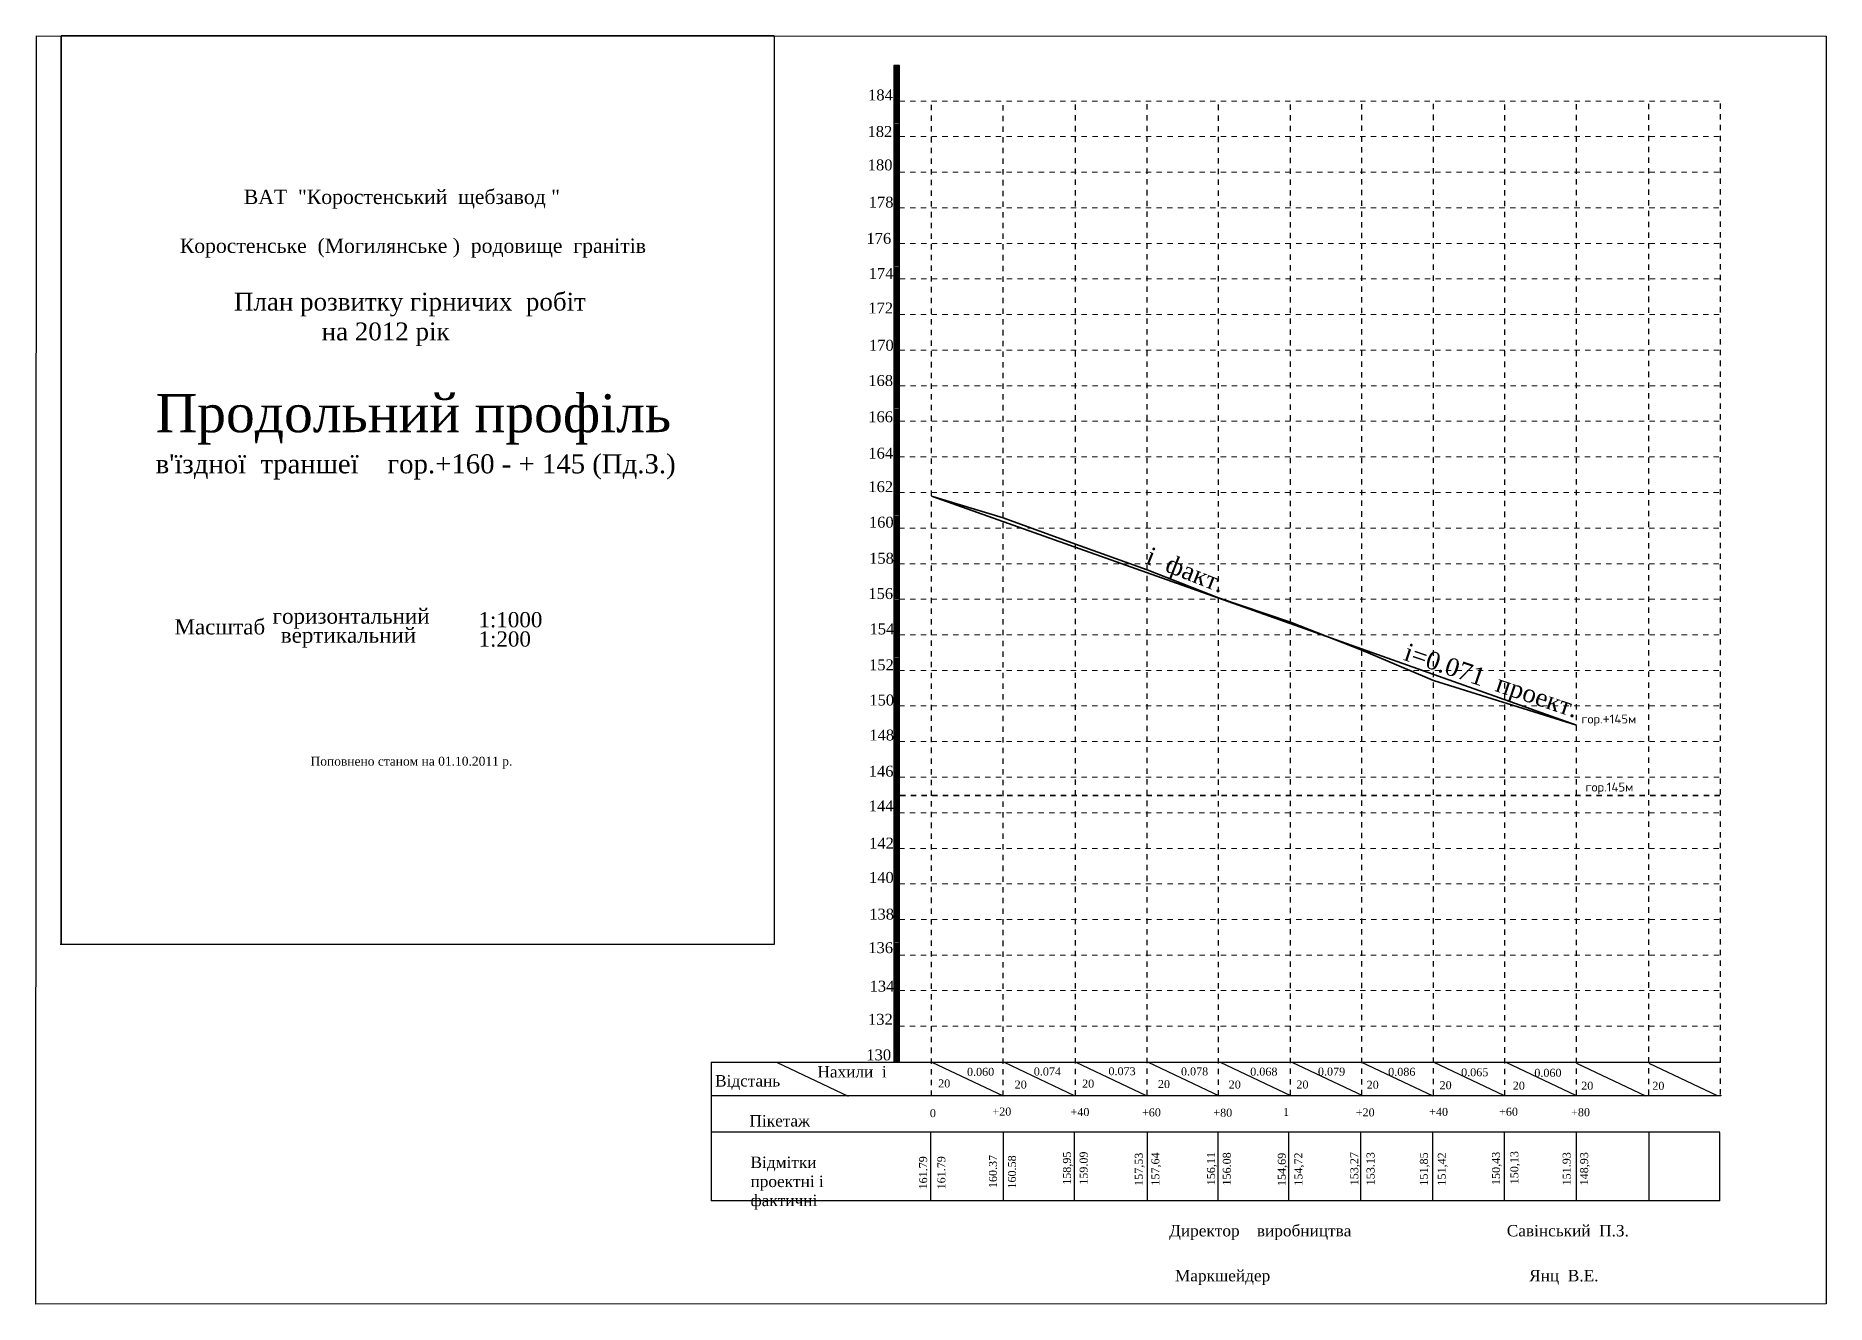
# Model space of a CAD drawing. Header units: millimetres. Extents: x -350 to 1691, y 600 to 2712.
# Drawn here: x -350 to 152, y 1003 to 1358 of the extents above; entities that cross this region are included whole.
import ezdxf

# ---------------------------------------------------------------- set-up
doc = ezdxf.new("R2010")
doc.units = ezdxf.units.MM
doc.linetypes.add('AHIDDEN2', pattern=[3, 1.5, -1.5])
for name, color, linetype in [('Зарам.оф.', 7, 'Continuous'), ('ЗАРАМОЧНОЕ ОФ.', 7, 'Continuous'), ('Окантовка року', 7, 'Continuous'), ('оформлення', 7, 'Continuous'), ('уклон факт', 7, 'Continuous')]:
    doc.layers.add(name, color=color, linetype=linetype)
doc.styles.add('grad', font='grad.shx')

msp = doc.modelspace()

# ---------------------------------------------------------------- hatches: boundary and pattern name
at = {"layer": 'оформлення'}
for color, points in [(1, [(-109.31, 1346.1), (-107.83, 1346.1), (-107.83, 1349.68), (-109.31, 1349.68)]), (1, [(-109.31, 1343.31), (-107.83, 1343.31), (-107.83, 1346.89), (-109.31, 1346.89)]), (1, [(-109.32, 1339.71), (-107.84, 1339.71), (-107.84, 1343.29), (-109.32, 1343.29)]), (7, [(-109.32, 1336.14), (-107.84, 1336.14), (-107.84, 1339.72), (-109.32, 1339.72)]), (7, [(-109.32, 1333.35), (-107.84, 1333.35), (-107.84, 1336.93), (-109.32, 1336.93)]), (7, [(-109.33, 1329.76), (-107.85, 1329.76), (-107.85, 1333.34), (-109.33, 1333.34)]), (1, [(-109.32, 1326.18), (-107.83, 1326.18), (-107.83, 1329.76), (-109.32, 1329.76)]), (1, [(-109.32, 1323.39), (-107.83, 1323.39), (-107.83, 1326.97), (-109.32, 1326.97)]), (1, [(-109.32, 1319.8), (-107.84, 1319.8), (-107.84, 1323.38), (-109.32, 1323.38)]), (7, [(-109.32, 1316.21), (-107.84, 1316.21), (-107.84, 1319.79), (-109.32, 1319.79)]), (7, [(-109.33, 1309.82), (-107.85, 1309.82), (-107.85, 1313.4), (-109.33, 1313.4)]), (7, [(-109.32, 1313.42), (-107.84, 1313.42), (-107.84, 1317), (-109.32, 1317)]), (1, [(-109.33, 1306.25), (-107.84, 1306.25), (-107.84, 1309.83), (-109.33, 1309.83)]), (1, [(-109.33, 1303.46), (-107.84, 1303.46), (-107.84, 1307.04), (-109.33, 1307.04)]), (1, [(-109.33, 1299.86), (-107.85, 1299.86), (-107.85, 1303.44), (-109.33, 1303.44)]), (7, [(-109.31, 1296.28), (-107.82, 1296.28), (-107.82, 1299.86), (-109.31, 1299.86)]), (7, [(-109.31, 1293.5), (-107.82, 1293.5), (-107.82, 1297.08), (-109.31, 1297.08)]), (7, [(-109.31, 1289.9), (-107.83, 1289.9), (-107.83, 1293.48), (-109.31, 1293.48)]), (1, [(-109.31, 1286.33), (-107.82, 1286.33), (-107.82, 1289.91), (-109.31, 1289.91)]), (1, [(-109.31, 1283.54), (-107.82, 1283.54), (-107.82, 1287.12), (-109.31, 1287.12)]), (1, [(-109.31, 1279.94), (-107.83, 1279.94), (-107.83, 1283.52), (-109.31, 1283.52)]), (7, [(-109.32, 1276.37), (-107.83, 1276.37), (-107.83, 1279.95), (-109.32, 1279.95)]), (7, [(-109.32, 1269.98), (-107.84, 1269.98), (-107.84, 1273.56), (-109.32, 1273.56)]), (7, [(-109.31, 1273.58), (-107.83, 1273.58), (-107.83, 1277.16), (-109.31, 1277.16)]), (1, [(-109.31, 1266.41), (-107.83, 1266.41), (-107.83, 1269.99), (-109.31, 1269.99)]), (1, [(-109.32, 1260.03), (-107.83, 1260.03), (-107.83, 1263.61), (-109.32, 1263.61)]), (1, [(-109.31, 1263.62), (-107.83, 1263.62), (-107.83, 1267.2), (-109.31, 1267.2)]), (7, [(-109.32, 1256.44), (-107.83, 1256.44), (-107.83, 1260.02), (-109.32, 1260.02)]), (7, [(-109.32, 1253.65), (-107.83, 1253.65), (-107.83, 1257.23), (-109.32, 1257.23)]), (7, [(-109.32, 1250.05), (-107.84, 1250.05), (-107.84, 1253.63), (-109.32, 1253.63)]), (1, [(-109.33, 1246.48), (-107.84, 1246.48), (-107.84, 1250.06), (-109.33, 1250.06)]), (1, [(-109.33, 1243.69), (-107.84, 1243.69), (-107.84, 1247.27), (-109.33, 1247.27)]), (1, [(-109.33, 1240.09), (-107.85, 1240.09), (-107.85, 1243.67), (-109.33, 1243.67)]), (7, [(-109.31, 1236.51), (-107.82, 1236.51), (-107.82, 1240.09), (-109.31, 1240.09)]), (7, [(-109.31, 1233.72), (-107.82, 1233.72), (-107.82, 1237.3), (-109.31, 1237.3)]), (7, [(-109.31, 1230.13), (-107.83, 1230.13), (-107.83, 1233.71), (-109.31, 1233.71)]), (1, [(-109.31, 1226.55), (-107.82, 1226.55), (-107.82, 1230.13), (-109.31, 1230.13)]), (1, [(-109.31, 1223.77), (-107.82, 1223.77), (-107.82, 1227.35), (-109.31, 1227.35)]), (1, [(-109.31, 1220.17), (-107.83, 1220.17), (-107.83, 1223.75), (-109.31, 1223.75)]), (7, [(-109.32, 1216.6), (-107.83, 1216.6), (-107.83, 1220.18), (-109.32, 1220.18)]), (7, [(-109.32, 1210.21), (-107.84, 1210.21), (-107.84, 1213.79), (-109.32, 1213.79)]), (7, [(-109.31, 1213.81), (-107.83, 1213.81), (-107.83, 1217.39), (-109.31, 1217.39)]), (1, [(-109.31, 1206.64), (-107.83, 1206.64), (-107.83, 1210.22), (-109.31, 1210.22)]), (1, [(-109.32, 1200.26), (-107.83, 1200.26), (-107.83, 1203.84), (-109.32, 1203.84)]), (1, [(-109.31, 1203.85), (-107.83, 1203.85), (-107.83, 1207.43), (-109.31, 1207.43)]), (7, [(-109.32, 1196.66), (-107.83, 1196.66), (-107.83, 1200.24), (-109.32, 1200.24)]), (7, [(-109.32, 1193.88), (-107.83, 1193.88), (-107.83, 1197.46), (-109.32, 1197.46)]), (7, [(-109.32, 1190.28), (-107.84, 1190.28), (-107.84, 1193.86), (-109.32, 1193.86)]), (1, [(-109.32, 1186.7), (-107.83, 1186.7), (-107.83, 1190.28), (-109.32, 1190.28)]), (1, [(-109.32, 1183.91), (-107.83, 1183.91), (-107.83, 1187.49), (-109.32, 1187.49)]), (1, [(-109.32, 1180.31), (-107.84, 1180.31), (-107.84, 1183.89), (-109.32, 1183.89)]), (7, [(-109.3, 1176.73), (-107.81, 1176.73), (-107.81, 1180.31), (-109.3, 1180.31)]), (7, [(-109.3, 1173.94), (-107.81, 1173.94), (-107.81, 1177.52), (-109.3, 1177.52)]), (7, [(-109.3, 1170.35), (-107.82, 1170.35), (-107.82, 1173.93), (-109.3, 1173.93)]), (1, [(-109.3, 1166.77), (-107.81, 1166.77), (-107.81, 1170.35), (-109.3, 1170.35)]), (1, [(-109.3, 1163.99), (-107.81, 1163.99), (-107.81, 1167.57), (-109.3, 1167.57)]), (1, [(-109.3, 1160.39), (-107.82, 1160.39), (-107.82, 1163.97), (-109.3, 1163.97)]), (7, [(-109.3, 1156.82), (-107.82, 1156.82), (-107.82, 1160.4), (-109.3, 1160.4)]), (7, [(-109.31, 1150.43), (-107.83, 1150.43), (-107.83, 1154.01), (-109.31, 1154.01)]), (7, [(-109.3, 1154.03), (-107.82, 1154.03), (-107.82, 1157.61), (-109.3, 1157.61)]), (1, [(-109.3, 1146.86), (-107.82, 1146.86), (-107.82, 1150.44), (-109.3, 1150.44)]), (1, [(-109.31, 1140.48), (-107.82, 1140.48), (-107.82, 1144.06), (-109.31, 1144.06)]), (1, [(-109.3, 1144.07), (-107.82, 1144.07), (-107.82, 1147.65), (-109.3, 1147.65)]), (7, [(-109.31, 1136.88), (-107.82, 1136.88), (-107.82, 1140.47), (-109.31, 1140.47)]), (7, [(-109.31, 1134.1), (-107.82, 1134.1), (-107.82, 1137.68), (-109.31, 1137.68)]), (7, [(-109.31, 1130.5), (-107.83, 1130.5), (-107.83, 1134.08), (-109.31, 1134.08)]), (1, [(-109.32, 1126.91), (-107.83, 1126.91), (-107.83, 1130.49), (-109.32, 1130.49)]), (1, [(-109.32, 1124.13), (-107.83, 1124.13), (-107.83, 1127.71), (-109.32, 1127.71)]), (1, [(-109.32, 1120.53), (-107.84, 1120.53), (-107.84, 1124.11), (-109.32, 1124.11)]), (7, [(-109.3, 1116.95), (-107.81, 1116.95), (-107.81, 1120.53), (-109.3, 1120.53)]), (7, [(-109.3, 1114.16), (-107.81, 1114.16), (-107.81, 1117.74), (-109.3, 1117.74)]), (7, [(-109.3, 1110.57), (-107.82, 1110.57), (-107.82, 1114.15), (-109.3, 1114.15)]), (1, [(-109.3, 1106.99), (-107.81, 1106.99), (-107.81, 1110.57), (-109.3, 1110.57)]), (1, [(-109.3, 1104.2), (-107.81, 1104.2), (-107.81, 1107.78), (-109.3, 1107.78)]), (1, [(-109.3, 1100.61), (-107.82, 1100.61), (-107.82, 1104.19), (-109.3, 1104.19)]), (7, [(-109.31, 1097.03), (-107.82, 1097.03), (-107.82, 1100.61), (-109.31, 1100.61)]), (7, [(-109.3, 1094.25), (-107.82, 1094.25), (-107.82, 1097.83), (-109.3, 1097.83)]), (7, [(-109.31, 1090.65), (-107.83, 1090.65), (-107.83, 1094.23), (-109.31, 1094.23)]), (1, [(-109.3, 1087.08), (-107.82, 1087.08), (-107.82, 1090.66), (-109.3, 1090.66)]), (1, [(-109.3, 1084.29), (-107.82, 1084.29), (-107.82, 1087.87), (-109.3, 1087.87)]), (1, [(-109.31, 1080.69), (-107.82, 1080.69), (-107.82, 1084.27), (-109.31, 1084.27)]), (7, [(-109.31, 1077.1), (-107.82, 1077.1), (-107.82, 1080.68), (-109.31, 1080.68)]), (7, [(-109.31, 1074.32), (-107.82, 1074.32), (-107.82, 1077.9), (-109.31, 1077.9)]), (7, [(-109.31, 1070.72), (-107.83, 1070.72), (-107.83, 1074.3), (-109.31, 1074.3)])]:
    msp.add_hatch(color=color, dxfattribs=at).paths.add_polyline_path(points)

# ---------------------------------------------------------------- linework, layer by layer
at = {"layer": 'Зарам.оф.', "color": 7, "linetype": 'Continuous', "lineweight": 35}
msp.add_line((-142.91, 1358), (-342.49, 1358), dxfattribs=at)
at = {"layer": 'Зарам.оф.', "color": 7}
msp.add_lwpolyline([(-142.91, 1358), (-142.91, 1103.54), (-342.83, 1103.5), (-342.83, 1103.5), (-342.83, 1103.5)], dxfattribs=at)
at = {"layer": 'Зарам.оф.', "color": 7, "linetype": 'Continuous', "lineweight": 35}
msp.add_lwpolyline([(-342.48, 1103.52), (-342.48, 1358)], dxfattribs=at)
at = {"layer": 'ЗАРАМОЧНОЕ ОФ.', "color": 1, "linetype": 'AHIDDEN2', "lineweight": 35}
msp.add_lwpolyline([(-107.63, 1145.31), (122.1, 1145.31)], dxfattribs=at)
at = {"layer": 'Окантовка року', "color": 7, "linetype": 'Continuous', "lineweight": 30}
for p, q in [((151.67, 1357.88), (151.67, 1002.89)), ((122.13, 1061.31), (122.13, 1061.16)), ((121.89, 1050.95), (121.89, 1051.01))]:
    msp.add_line(p, q, dxfattribs=at)
at = {"layer": 'оформлення', "color": 7, "linetype": 'Continuous', "lineweight": 30}
msp.add_lwpolyline([(151.67, 1002.89), (-349.62, 1002.82), (-349.46, 1357.98), (151.67, 1357.88)], dxfattribs=at)
at = {"layer": 'оформлення', "color": 7}
msp.add_lwpolyline([(-109.34, 1070.68), (-107.78, 1070.68), (-107.81, 1349.7), (-109.34, 1349.7)], close=True, dxfattribs=at)
msp.add_lwpolyline([(-107.82, 1070.68), (-107.82, 1349.66)], dxfattribs=at)
at = {"layer": 'оформлення', "color": 7, "linetype": 'AHIDDEN2', "lineweight": 20}
for points in [[(-107.81, 1339.72), (122.1, 1339.72)], [(-107.8, 1329.76), (122.1, 1329.76)], [(-107.83, 1319.8), (122.1, 1319.8)], [(-107.85, 1309.85), (122.1, 1309.85)], [(-107.77, 1299.88), (122.1, 1299.88)], [(-107.74, 1289.9), (122.1, 1289.9)], [(-107.8, 1279.96), (122.1, 1279.96)], [(-107.79, 1270), (122.1, 1270)], [(-107.75, 1259.96), (122.1, 1259.96)], [(-107.79, 1250.07), (122.1, 1250.07)], [(-107.87, 1240.06), (122.1, 1240.06)], [(-107.86, 1230.1), (122.1, 1230.1)], [(-107.9, 1220.14), (122.1, 1220.14)], [(-107.92, 1210.18), (122.1, 1210.18)], [(-107.83, 1200.22), (122.1, 1200.22)], [(-107.8, 1190.24), (122.1, 1190.24)], [(-107.86, 1180.3), (122.1, 1180.3)], [(-107.85, 1170.34), (122.1, 1170.34)], [(-107.84, 1160.35), (122.1, 1160.35)], [(-107.83, 1150.39), (122.1, 1150.39)], [(-107.86, 1140.43), (122.1, 1140.43)], [(-107.88, 1130.47), (122.1, 1130.47)], [(-107.8, 1120.51), (122.1, 1120.51)], [(-107.77, 1110.53), (122.1, 1110.53)], [(-107.83, 1100.59), (122.1, 1100.59)], [(-107.82, 1090.63), (122.1, 1090.63)], [(-107.87, 1080.69), (122.1, 1080.69)]]:
    msp.add_lwpolyline(points, dxfattribs=at)
at = {"layer": 'оформлення', "color": 7, "linetype": 'AHIDDEN2', "lineweight": 25}
for points in [[(-98.84, 1061.16), (-98.84, 1339.23)], [(-78.78, 1061.12), (-78.78, 1339.41)], [(-58.51, 1061.24), (-58.51, 1339.44)], [(-38.45, 1061.32), (-38.45, 1339.61)], [(-18.43, 1061.22), (-18.43, 1339.42)], [(1.64, 1061.3), (1.64, 1339.59)], [(21.62, 1061.34), (21.62, 1339.54)], [(41.68, 1061.42), (41.68, 1339.71)], [(61.71, 1061.25), (61.71, 1339.45)], [(81.77, 1061.33), (81.77, 1339.63)], [(102.04, 1061.45), (102.04, 1339.65)], [(122.1, 1061.53), (122.1, 1339.83)]]:
    msp.add_lwpolyline(points, dxfattribs=at)
at = {"layer": 'оформлення', "color": 7, "linetype": 'Continuous', "lineweight": 35}
msp.add_lwpolyline([(-98.84, 1229.12), (-78.78, 1223.04), (-58.51, 1215.65), (-38.45, 1208.42), (-18.43, 1200.62), (1.64, 1193.84), (21.62, 1185.98), (41.68, 1177.47), (81.77, 1164.99)], dxfattribs=at)
at = {"layer": 'оформлення', "color": 1, "linetype": 'Continuous', "lineweight": 35}
msp.add_lwpolyline([(-98.84, 1229.12), (81.77, 1164.99)], dxfattribs=at)
at = {"layer": 'оформлення', "color": 7, "linetype": 'Continuous', "lineweight": 25}
for points in [[(-160.56, 1070.59), (-160.56, 1031.73)], [(-160.56, 1070.59), (122.1, 1070.59)], [(-142.08, 1070.47), (-122.17, 1061.04)], [(-98.7, 1070.58), (-78.8, 1061.15)], [(-78.53, 1070.59), (-58.93, 1061.3)], [(-58.39, 1070.59), (-38.77, 1061.29)], [(-38.13, 1070.55), (-18.31, 1061.16)], [(-18.04, 1070.59), (1.64, 1061.26)], [(2.1, 1070.59), (21.8, 1061.25)], [(21.58, 1070.61), (41.49, 1061.18)], [(41.79, 1070.59), (61.35, 1061.32)], [(61.93, 1070.59), (81.51, 1061.31)], [(81.77, 1070.31), (101.11, 1061.16)], [(102.04, 1070.27), (121.13, 1061.23)], [(122.13, 1061.16), (-160.51, 1061.16)], [(121.89, 1051.01), (-160.59, 1051.01)], [(-98.99, 1031.79), (-98.99, 1051.01)], [(-78.65, 1031.79), (-78.65, 1051)], [(-58.84, 1031.74), (-58.84, 1051)], [(-38.32, 1031.75), (-38.32, 1051.01)], [(-18.53, 1031.87), (-18.53, 1051.01)], [(1.26, 1031.75), (1.26, 1051.01)], [(21.34, 1031.79), (21.34, 1051.02)], [(41.57, 1031.8), (41.57, 1051.01)], [(61.6, 1031.73), (61.6, 1051.02)], [(81.74, 1031.73), (81.74, 1050.95)], [(102.08, 1031.73), (102.08, 1050.94)], [(121.89, 1031.74), (121.89, 1050.94)], [(121.89, 1031.74), (-160.53, 1031.74)]]:
    msp.add_lwpolyline(points, dxfattribs=at)

# ---------------------------------------------------------------- texts
at = {"layer": 'ЗАРАМОЧНОЕ ОФ.', "color": 7, "linetype": 'Continuous', "char_height": 4.0163, "attachment_point": 1}
for s, insert, width in [('{\\fTimes New Roman|b0|i0|c204|p18;ВАТ  "Коростенський  щебзавод "                  }', (-291.37, 1314.91), 90.2948), ('{\\fTimes New Roman|b0|i0|c204|p18;   Коростенське  (Могилянське )  родовище  гранітів}', (-313.84, 1301.22), 136.3623)]:
    msp.add_mtext(s, dxfattribs=dict(at, insert=insert, width=width))
at = {"layer": 'ЗАРАМОЧНОЕ ОФ.', "color": 1, "linetype": 'Continuous', "insert": (-322.44, 1286.05), "char_height": 5, "width": 160, "attachment_point": 1}
msp.add_mtext('{\\fTimes New Roman|b0|i0|c204|p18;               План розвитку гірничих  робіт\\P            \\fTimes New Roman|b0|i0|c0|p18;                \\fTimes New Roman|b0|i0|c204|p18;на 20\\fTimes New Roman|b0|i0|c0|p18;12\\fTimes New Roman|b0|i0|c204|p18; рік}', dxfattribs=at)
at = {"layer": 'оформлення', "attachment_point": 1, "style": 'grad'}
for s, insert, char_height, width in [('{\\fTimes New Roman|b0|i0|c204|p18;184}', (-116.59, 1342.96), 3.0585, 6.662), ('{\\fTimes New Roman|b0|i0|c204|p18;182}', (-116.74, 1332.72), 3.0585, 6.662), ('{\\fTimes New Roman|b0|i0|c204|p18;180}', (-116.69, 1323.37), 3.0585, 6.662), ('{\\fTimes New Roman|b0|i0|c204|p18;178}', (-116.4, 1312.95), 3.0585, 6.662), ('{\\fTimes New Roman|b0|i0|c204|p18;176}', (-117.04, 1302.8), 3.0585, 6.662), ('{\\fTimes New Roman|b0|i0|c204|p18;174}', (-116.41, 1292.99), 3.0585, 6.662), ('{\\fTimes New Roman|b0|i0|c204|p18;172}', (-116.52, 1283.3), 3.0585, 6.662), ('{\\fTimes New Roman|b0|i0|c204|p18;170}', (-116.33, 1272.87), 3.0585, 6.662), ('{\\fTimes New Roman|b0|i0|c204|p18;Продольний проф\\fTimes New Roman|b0|i0|c0|p18;i\\fTimes New Roman|b0|i0|c204|p18;ль }', (-316.06, 1257.66), 10.66746, 178.7031), ('{\\fTimes New Roman|b0|i0|c204|p18;168}', (-116.53, 1262.99), 3.0585, 6.662), ('{\\fTimes New Roman|b0|i0|c204|p18;166}', (-116.55, 1252.85), 3.0585, 6.662), ("{\\fTimes New Roman|b0|i0|c204|p18; в\\fTimes New Roman|b0|i0|c0|p18;'\\fTimes New Roman|b0|i0|c204|p18;їздної\\fTimes New Roman|b0|i0|c0|p18;  \\fTimes New Roman|b0|i0|c204|p18;траншеї\\fTimes New Roman|b0|i0|c0|p18; \\fTimes New Roman|b0|i0|c204|p18;   гор.+160\\fTimes New Roman|b0|i0|c0|p18; - + 145\\fTimes New Roman|b0|i0|c204|p18; (Пд.З.) \\P\\fTimes New Roman|b0|i0|c0|p18;  }", (-318.08, 1240.81), 5.33373, 150.5112), ('{\\fTimes New Roman|b0|i0|c204|p18;164}', (-116.51, 1242.66), 3.0585, 6.662), ('{\\fTimes New Roman|b0|i0|c204|p18;162}', (-116.51, 1233.28), 3.0585, 6.662), ('{\\fTimes New Roman|b0|i0|c204|p18;160}', (-116.36, 1223.33), 3.0585, 6.662), ('{\\fTimes New Roman|b0|i0|c204|p18;158}', (-116.29, 1213.22), 3.0585, 6.662), ('{\\fTimes New Roman|b0|i0|c204|p18;156}', (-116.51, 1203.34), 3.0585, 6.662), ('{\\fTimes New Roman|b0|i0|c204|p18;Масштаб}', (-310.78, 1194.63), 4.267, 160.679), ('{\\fTimes New Roman|b0|i0|c204|p18;горизонтальний}', (-283.31, 1197.64), 4.267, 43.1971), ('{\\fTimes New Roman|b0|i0|c204|p18;1\\fTimes New Roman|b0|i0|c0|p18;:1000}', (-225.68, 1196.63), 4.267, 18.9504), ('{\\fTimes New Roman|b0|i0|c204|p18;154}', (-116.18, 1193.44), 3.0585, 6.662), ('{\\fTimes New Roman|b0|i0|c204|p18;вертикальний}', (-281.02, 1192.3), 4.267, 160.679), ('{\\fTimes New Roman|b0|i0|c204|p18;1\\fTimes New Roman|b0|i0|c0|p18;:200}', (-225.67, 1191.22), 4.267, 15.3917), ('{\\fTimes New Roman|b0|i0|c204|p18;152}', (-116.31, 1183.38), 3.0585, 6.662), ('{\\fTimes New Roman|b0|i0|c204|p18;150}', (-116.24, 1173.53), 3.0585, 6.662), ('{\\fTimes New Roman|b0|i0|c204|p18;148}', (-116.23, 1163.73), 3.0585, 6.662), ('{\\fTimes New Roman|b0|i0|c204|p18;146}', (-116.4, 1153.61), 3.0585, 6.662), ('{\\fTimes New Roman|b0|i0|c204|p18;144}', (-116.4, 1143.88), 3.0585, 6.662), ('{\\fTimes New Roman|b0|i0|c204|p18;142}', (-116.3, 1133.46), 3.0585, 6.662), ('{\\fTimes New Roman|b0|i0|c204|p18;140}', (-116.33, 1123.85), 3.0585, 6.662), ('{\\fTimes New Roman|b0|i0|c204|p18;138}', (-116.26, 1113.58), 3.0585, 6.662), ('{\\fTimes New Roman|b0|i0|c204|p18;136}', (-116.52, 1104.19), 3.0585, 8.5763), ('{\\fTimes New Roman|b0|i0|c204|p18;134}', (-116.15, 1093.41), 3.0585, 6.2117), ('{\\fTimes New Roman|b0|i0|c204|p18;132}', (-116.6, 1084.13), 3.0585, 6.3004), ('{\\fTimes New Roman|b0|i0|c204|p18;130}', (-117.07, 1074.16), 3.0585, 8.5763), ('{\\fTimes New Roman|b0|i0|c204|p18;Нахили  і}', (-130.78, 1069.51), 3.2002, 25.5362), ('{\\fTimes New Roman|b0|i0|c0|p18;20}', (-75.54, 1065.44), 2.2402, 3.6464), ('{\\fTimes New Roman|b0|i0|c204|p18;+20}', (-81.78, 1057.88), 2.2402, 5.0454), ('{\\fTimes New Roman|b0|i0|c204|p18;Пікетаж}', (-149.78, 1055.77), 3.2002, 17.3731), ('{\\fTimes New Roman|b0|i0|c0|p18;0}', (-99.29, 1057.43), 2.2402, 1.8995), ('{\\fTimes New Roman|b0|i0|c204|p18;Відмітки  \\C1;проектні\\C7; і фактичні}', (-149.5, 1044.16), 3.2002, 38.1387)]:
    msp.add_mtext(s, dxfattribs=dict(at, insert=insert, char_height=char_height, width=width))
at = {"layer": 'оформлення', "color": 7, "linetype": 'Continuous', "insert": (-272.7, 1156.12), "char_height": 2.5, "width": 56.4823, "attachment_point": 1}
msp.add_mtext('{\\fTimes New Roman|b0|i0|c204|p18;Поповнено станом на 01.10.20\\fTimes New Roman|b0|i0|c0|p18;11\\fTimes New Roman|b0|i0|c204|p18; р.}', dxfattribs=at)
at = {"layer": 'оформлення', "color": 7, "attachment_point": 1, "style": 'grad'}
for s, insert, char_height, width in [('{\\fTimes New Roman|b0|i0|c0|p18;0.\\fTimes New Roman|b0|i0|c204|p18;0\\fTimes New Roman|b0|i0|c0|p18;6\\fTimes New Roman|b0|i0|c204|p18;0}', (-88.89, 1069.01), 2.24017, 10.8194), ('{\\fTimes New Roman|b0|i0|c0|p18;0.\\fTimes New Roman|b0|i0|c204|p18;074}', (-70.19, 1069.1), 2.2402, 10.8194), ('{\\fTimes New Roman|b0|i0|c0|p18;0.\\fTimes New Roman|b0|i0|c204|p18;073}', (-49.28, 1069.19), 2.2402, 10.8194), ('{\\fTimes New Roman|b0|i0|c0|p18;0.\\fTimes New Roman|b0|i0|c204|p18;0\\fTimes New Roman|b0|i0|c0|p18;7\\fTimes New Roman|b0|i0|c204|p18;8}', (-28.98, 1069.13), 2.24017, 10.8194), ('{\\fTimes New Roman|b0|i0|c0|p18;0.\\fTimes New Roman|b0|i0|c204|p18;068}', (-9.59, 1069.06), 2.2402, 10.8194), ('{\\fTimes New Roman|b0|i0|c0|p18;0.\\fTimes New Roman|b0|i0|c204|p18;079}', (9.37, 1069.07), 2.2402, 10.8194), ('{\\fTimes New Roman|b0|i0|c0|p18;0.\\fTimes New Roman|b0|i0|c204|p18;086}', (29.04, 1069.01), 2.2402, 10.8194), ('{\\fTimes New Roman|b0|i0|c0|p18;0.\\fTimes New Roman|b0|i0|c204|p18;0\\fTimes New Roman|b0|i0|c0|p18;6\\fTimes New Roman|b0|i0|c204|p18;5}', (49.46, 1068.89), 2.24017, 10.8194), ('{\\fTimes New Roman|b0|i0|c0|p18;0.\\fTimes New Roman|b0|i0|c204|p18;060}', (69.95, 1068.74), 2.2402, 10.8194), ('{\\fTimes New Roman|b0|i0|c204|p18;Відстань}', (-159.42, 1066.97), 3.2002, 29.8174), ('{\\fTimes New Roman|b0|i0|c0|p18;20}', (-96.96, 1065.76), 2.2402, 3.6464), ('{\\fTimes New Roman|b0|i0|c0|p18;20}', (-56.66, 1065.68), 2.2402, 3.6464), ('{\\fTimes New Roman|b0|i0|c0|p18;20}', (-35.43, 1065.59), 2.2402, 3.6464), ('{\\fTimes New Roman|b0|i0|c0|p18;20}', (-15.62, 1065.44), 2.2402, 3.6464), ('{\\fTimes New Roman|b0|i0|c0|p18;20}', (3.34, 1065.45), 2.2402, 3.6464), ('{\\fTimes New Roman|b0|i0|c0|p18;20}', (23.01, 1065.39), 2.2402, 3.6464), ('{\\fTimes New Roman|b0|i0|c0|p18;20}', (43.43, 1065.27), 2.2402, 3.6464), ('{\\fTimes New Roman|b0|i0|c0|p18;20}', (63.92, 1065.12), 2.2402, 3.6464), ('{\\fTimes New Roman|b0|i0|c0|p18;20}', (83.08, 1065.11), 2.2402, 3.6464), ('{\\fTimes New Roman|b0|i0|c0|p18;20}', (102.99, 1065.1), 2.2402, 3.6464), ('{\\fTimes New Roman|b0|i0|c204|p18;+40}', (-59.91, 1057.75), 2.2402, 5.2224), ('{\\fTimes New Roman|b0|i0|c204|p18;1}', (-0.38, 1057.79), 2.2402, 3.8943), ('{\\fTimes New Roman|b0|i0|c204|p18;+40}', (40.5, 1057.8), 2.2402, 5.1642), ('\\pt2.24017;{\\fTimes New Roman|b0|i0|c204|p18;+60}', (60.08, 1057.83), 2.2402, 5.4063), ('{\\fTimes New Roman|b0|i0|c204|p18;+80}', (80.25, 1057.69), 2.2402, 6.2754), ('{\\fTimes New Roman|b0|i0|c204|p18;+60}', (-39.91, 1057.65), 2.2402, 5.7728), ('{\\fTimes New Roman|b0|i0|c204|p18;+80}', (-19.92, 1057.56), 2.2402, 6.1265), ('{\\fTimes New Roman|b0|i0|c204|p18;+20}', (19.95, 1057.65), 2.2402, 5.8742), ('{\\fTimes New Roman|b0|i0|c204|p18;Директор    виробництв\\fTimes New Roman|b0|i0|c0|p18;a\\fTimes New Roman|b0|i0|c204|p18;                                    Савінський  П.З.}', (-32.3, 1025.01), 3.20024, 149.2123), ('{\\fTimes New Roman|b0|i0|c204|p18;Маркшейдер                                                            Янц  В.Е.}', (-30.68, 1012.42), 3.20024, 129.0135)]:
    msp.add_mtext(s, dxfattribs=dict(at, insert=insert, char_height=char_height, width=width))
at = {"layer": 'оформлення', "width": 9.4431, "attachment_point": 1, "rotation": 90, "style": 'grad'}
for s, insert, char_height in [('{\\fTimes New Roman|b0|i0|c0|p18;\\C1;161.\\fTimes New Roman|b0|i0|c204|p18;79}', (-102.3, 1034.95), 2.2402), ('{\\fTimes New Roman|b0|i0|c0|p18;161.\\fTimes New Roman|b0|i0|c204|p18;79}', (-97.21, 1034.96), 2.2402), ('{\\fTimes New Roman|b0|i0|c0|p18;\\C1;160.\\fTimes New Roman|b0|i0|c204|p18;37}', (-82.75, 1035.33), 2.2402), ('\\pt2.23768;{\\fTimes New Roman|b0|i0|c0|p18;160.\\fTimes New Roman|b0|i0|c204|p18;5\\fTimes New Roman|b0|i0|c0|p18;8}', (-77.42, 1035.2), 2.24017), ('{\\fTimes New Roman|b0|i0|c0|p18;\\C1;15\\fTimes New Roman|b0|i0|c204|p18;8,95}', (-62.03, 1036.25), 2.2402), ('{\\fTimes New Roman|b0|i0|c0|p18;159.\\fTimes New Roman|b0|i0|c204|p18;09}', (-57.35, 1036.26), 2.2402), ('{\\fTimes New Roman|b0|i0|c0|p18;\\C1;15\\fTimes New Roman|b0|i0|c204|p18;7,53}', (-41.91, 1035.95), 2.2402), ('{\\fTimes New Roman|b0|i0|c0|p18;15\\fTimes New Roman|b0|i0|c204|p18;7,64}', (-37.28, 1036.02), 2.2402), ('{\\fTimes New Roman|b0|i0|c0|p18;\\C1;15\\fTimes New Roman|b0|i0|c204|p18;6,11}', (-21.68, 1036.13), 2.2402), ('{\\fTimes New Roman|b0|i0|c0|p18;156.\\fTimes New Roman|b0|i0|c204|p18;08}', (-17.27, 1036.05), 2.2402), ('{\\fTimes New Roman|b0|i0|c0|p18;\\C1;15\\fTimes New Roman|b0|i0|c204|p18;4,69}', (-1.87, 1035.91), 2.2402), ('{\\fTimes New Roman|b0|i0|c0|p18;15\\fTimes New Roman|b0|i0|c204|p18;4,72}', (2.78, 1035.99), 2.2402), ('{\\fTimes New Roman|b0|i0|c0|p18;\\C1;15\\fTimes New Roman|b0|i0|c204|p18;3,27}', (18.41, 1036.11), 2.2402), ('{\\fTimes New Roman|b0|i0|c0|p18;153.\\fTimes New Roman|b0|i0|c204|p18;13}', (22.97, 1036.11), 2.2402), ('{\\fTimes New Roman|b0|i0|c0|p18;\\C1;15\\fTimes New Roman|b0|i0|c204|p18;1,85}', (37.91, 1036.03), 2.2402), ('{\\fTimes New Roman|b0|i0|c0|p18;15\\fTimes New Roman|b0|i0|c204|p18;1,42}', (42.93, 1036.03), 2.2402), ('{\\fTimes New Roman|b0|i0|c0|p18;\\C1;15\\fTimes New Roman|b0|i0|c204|p18;0,43}', (58.09, 1036.19), 2.2402), ('{\\fTimes New Roman|b0|i0|c0|p18;15\\fTimes New Roman|b0|i0|c204|p18;0,13}', (63.22, 1036.39), 2.2402), ('{\\fTimes New Roman|b0|i0|c0|p18;\\C1;151.\\fTimes New Roman|b0|i0|c204|p18;93}', (77.88, 1036.08), 2.2402), ('{\\fTimes New Roman|b0|i0|c0|p18;1\\fTimes New Roman|b0|i0|c204|p18;48,93}', (82.78, 1036.08), 2.2402)]:
    msp.add_mtext(s, dxfattribs=dict(at, insert=insert, char_height=char_height))
at = {"layer": 'уклон факт', "color": 7, "linetype": 'Continuous', "lineweight": 35, "char_height": 5, "attachment_point": 1}
for s, insert, width, rotation in [('{\\fTimes New Roman|b0|i0|c204|p18;і  факт.}', (-37.39, 1215), 47.5182, 338.4011), ('{\\fTimes New Roman|b0|i0|c204|p18;\\C1;і\\fTimes New Roman|b0|i0|c0|p18;=0.0\\fTimes New Roman|b0|i0|c204|p18;71  проект.}', (34.66, 1188.03), 57.1462, 341.2778)]:
    msp.add_mtext(s, dxfattribs=dict(at, insert=insert, width=width, rotation=rotation))
at = {"layer": 'уклон факт', "color": 7, "linetype": 'Continuous', "lineweight": 35, "insert": (83.14, 1167.94), "char_height": 2.5, "width": 22.849, "attachment_point": 1}
msp.add_mtext('{\\Ftxt.shx|c204;гор.}+{\\Ftxt.shx|c204;145м}', dxfattribs=at)
at = {"layer": 'уклон факт', "color": 1, "linetype": 'Continuous', "lineweight": 35, "insert": (84.28, 1148.87), "char_height": 2.5, "width": 18.243, "attachment_point": 1}
msp.add_mtext('{\\Ftxt.shx|c204;гор.145м}', dxfattribs=at)

doc.saveas('drawing.dxf')
